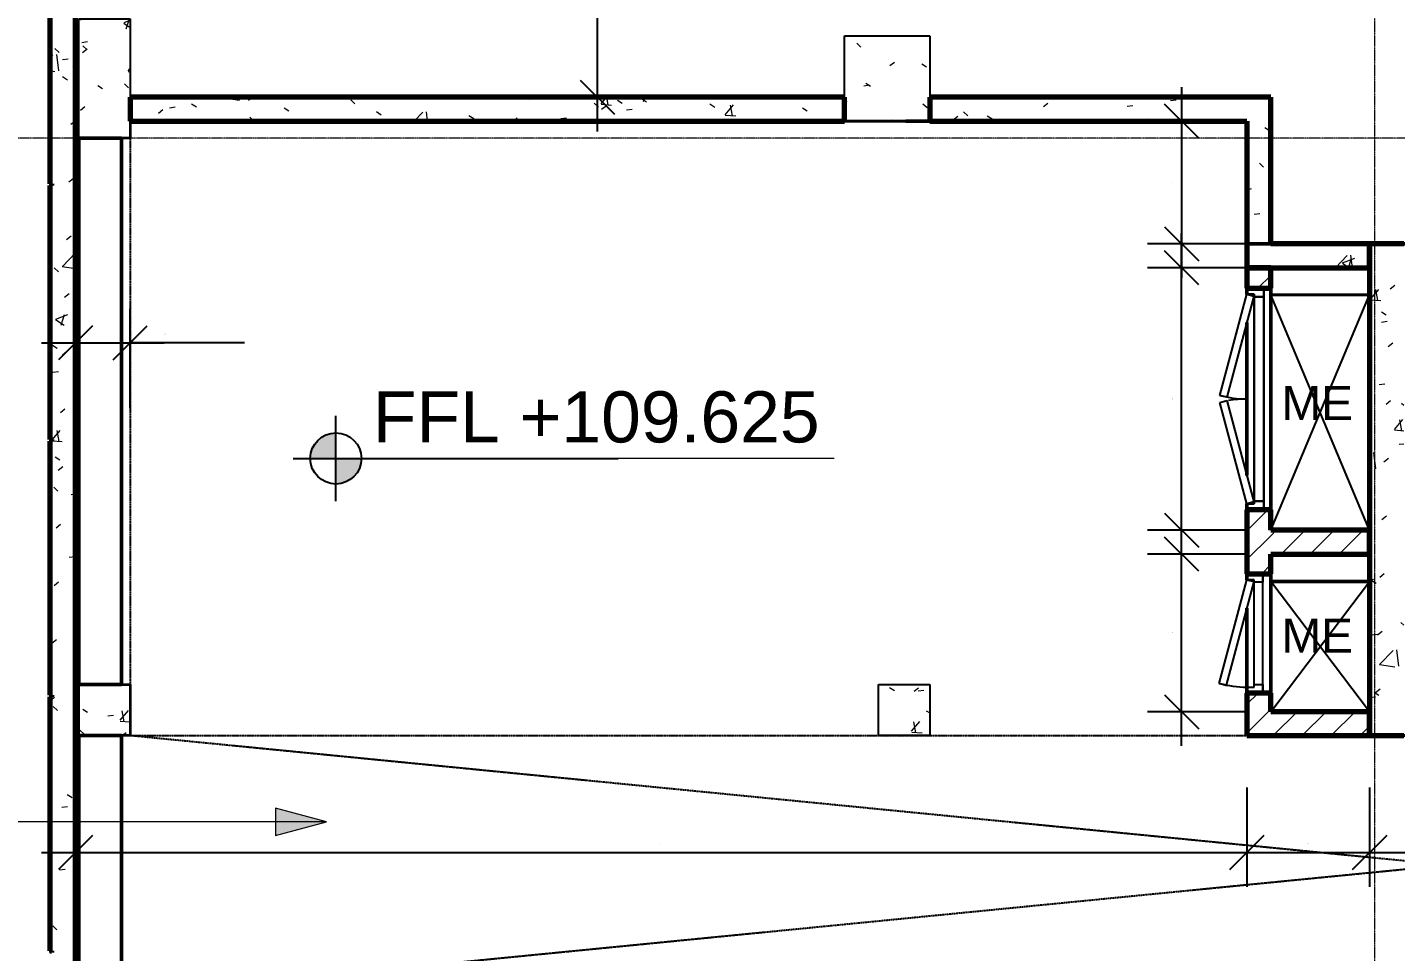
# Model space of a CAD drawing. Header units: millimetres. Extents: x -1379 to 1385823, y -4884429 to 548763.
# Drawn here: x 280637 to 288662, y -2310910 to -2305488 of the extents above; entities that cross this region are included whole.
import ezdxf

# ---------------------------------------------------------------- set-up
doc = ezdxf.new("R2010")
doc.units = ezdxf.units.MM
doc.linetypes.add('DPA_Grid _ Level 100', pattern=[10, 5.5, -1.6, 1.3, -1.6])
doc.linetypes.add('DPA_Overhead 100', pattern=[2.75, 1.75, -1])
for name, color, linetype in [('000 - CONCRETE_COL_CUT_COLOR_5', 7, 'Continuous'), ('000 - CONCRETE_EX_BUILDING_MAIN_COLOR_1', 7, 'Continuous'), ('000 - D I M', 7, 'Continuous')]:
    doc.layers.add(name, color=color, linetype=linetype)
for name, color, linetype, lineweight in [('_ _ A-DETL-OPENING', 7, 'Continuous', 25), ('A-ANNO-NOTE', 7, 'Continuous', 35), ('A-COLS-E', 7, 'Continuous', 35), ('A-DOOR-E', 7, 'Continuous', 35), ('A-FLOR-E', 7, 'Continuous', 35), ('A-FLOR-OVHD', 7, 'DPA_Overhead 100', 25), ('A-WALL', 7, 'Continuous', 70), ('A-WALL-PATT', 7, 'Continuous', 70), ('G-ANNO-SPOR', 7, 'Continuous', 9), ('G-ANNO-TEXT', 7, 'Continuous', 9), ('S-GRID', 7, 'Continuous', 9), ('WALL-E', 7, 'Continuous', 50)]:
    doc.layers.add(name, color=color, linetype=linetype, lineweight=lineweight)
doc.styles.add('Arial_2', font='arial.ttf', dxfattribs={"height": 3})
doc.styles.add('Arial_3', font='arial.ttf', dxfattribs={"height": 200})
doc.dimstyles.new('DPA-DIM-3_0_T-T', dxfattribs={"dimscale": 304.8, "dimtxt": 306.07782, "dimasz": 0.656168, "dimexe": 0.656168, "dimexo": 0.0625, "dimgap": 0.164042, "dimtad": 1, "dimdec": 0, "dimzin": 0, "dimdsep": 46, "dimtxsty": 'Arial_2', "dimblk1": 'OBLIQUE', "dimblk2": 'OBLIQUE', "dimsah": 1, "dimcen": 0.09, "dimdle": 0.656168, "dimclrd": 7, "dimclre": 7, "dimclrt": 7, "dimadec": 8, "dimazin": 0, "dimtfac": 1, "dimtdec": 4, "dimtix": 1, "dimtmove": 0, "dimatfit": 3, "dimfxl": 1.312336, "dimfxlon": 1, "dimtvp": 1, "dimtolj": 1, "dimtzin": 0, "dimarcsym": 2})
doc.dimstyles.new('DPA-DIM-3_0_T-T_1', dxfattribs={"dimscale": 304.8, "dimtxt": 306.07782, "dimasz": 0.656168, "dimexe": 0.656168, "dimexo": 0.0625, "dimgap": 0.164042, "dimtad": 1, "dimdec": 0, "dimzin": 0, "dimdsep": 46, "dimtxsty": 'Arial_2', "dimblk1": 'OBLIQUE', "dimblk2": 'OBLIQUE', "dimsah": 1, "dimcen": 0.09, "dimdle": 0.656168, "dimclrd": 7, "dimclre": 7, "dimclrt": 7, "dimadec": 8, "dimazin": 0, "dimtfac": 1, "dimtdec": 4, "dimtix": 1, "dimtmove": 1, "dimatfit": 3, "dimfxl": 1.312336, "dimfxlon": 1, "dimtvp": 1, "dimtolj": 1, "dimtzin": 0, "dimarcsym": 2})
pattern_1 = [(50, (63773.17, 7357.75), (728.7365, -63.75582), [76.2, -838.2]), (355, (63773.2, 7357.75), (-140.97162, 764.2276), [60.96, -670.56]), (100.451, (63833.9, 7352.44), (587.77, 700.46675), [64.76, -712.36]), (46.184, (63773.2, 7560.95), (1084.31624, -168.17096), [114.3, -1257.3]), (96.636, (63863.5, 7546.9), (949.6099, 989.70985), [97.14, -1068.54]), (351.184, (63773.2, 7561), (949.62055, 989.70115), [91.44, -1005.84]), (21, (63874.77, 7510.15), (606.45787, -409.06057), [76.2, -838.2]), (326, (63874.8, 7510.15), (247.20834, 736.75292), [60.96, -670.56]), (71.451, (63925.3, 7476.06), (853.66825, 327.68547), [64.76, -712.36]), (37.5, (63773.17, 7357.75), (12.354693, 338.22012), [33.528, -628.904, 33.528, -647.192, -673.1]), (37.5, (63773.17, 7357.75), (12.354693, 338.22012), [-1343.152, 33.528, -639.572]), (7.5, (63773.17, 7357.75), (267.278874, 400.722127), [33.528, -354.584, 33.528, -613.664, -256.54]), (7.5, (63773.17, 7357.75), (267.278874, 400.722127), [-1035.304, 33.528, -223.012]), (327.5, (63546.6, 7357.75), (542.36333, -22.915345), [33.528, -220.472, 33.528, -758.952, -1051.56]), (327.5, (63546.6, 7357.75), (542.36333, -22.915345), [-1046.48, 33.528, -1018.032]), (317.5, (63445, 7357.75), (592.51696, 101.70711), [33.528, -296.672, 33.528, -492.76, -746.76]), (317.5, (63445, 7357.75), (592.51696, 101.70711), [-856.488, 33.528, -713.232])]
pattern_2 = [(45, (63773.17, 7357.75), (-84.852814, 84.852814), [])]

# ---------------------------------------------------------------- blocks, each defined once
blk = doc.blocks.new('DPA_Rectangular - 500 x 500mm-3612790-IV01 - LOWER ROOF LEVEL PLAN')
at = {"layer": '000 - CONCRETE_COL_CUT_COLOR_5', "lineweight": 9}
h = blk.add_hatch(dxfattribs=at)
h.set_pattern_fill('FP_1', style=0, pattern_type=2)
h.set_pattern_definition([(50, (-221906.46, 2313145.5), (728.7365, -63.75582), [76.2, -838.2]), (355, (-221906.5, 2313145.5), (-140.97162, 764.2276), [60.96, -670.56]), (100.451, (-221845.74, 2313140.2), (587.77, 700.46675), [64.76, -712.36]), (46.184, (-221906.5, 2313348.7), (1084.31624, -168.17096), [114.3, -1257.3]), (96.636, (-221816.1, 2313334.7), (949.6099, 989.70985), [97.14, -1068.54]), (351.184, (-221906.5, 2313348.7), (949.62055, 989.70115), [91.44, -1005.84]), (21, (-221804.86, 2313297.9), (606.45787, -409.06057), [76.2, -838.2]), (326, (-221804.9, 2313297.9), (247.20834, 736.75292), [60.96, -670.56]), (71.451, (-221754.3, 2313263.8), (853.66825, 327.68547), [64.76, -712.36]), (37.5, (-221906.46, 2313145.48), (12.354693, 338.22012), [33.528, -628.904, 33.528, -1320.292]), (37.5, (-221906.46, 2313145.48), (12.354693, 338.22012), [-695.96, -647.192, 33.528, -639.572]), (7.5, (-221906.46, 2313145.48), (267.278874, 400.722127), [33.528, -354.584, 33.528, -870.204]), (7.5, (-221906.46, 2313145.48), (267.278874, 400.722127), [-421.64, -613.664, 33.528, -223.012]), (327.5, (-222133.03, 2313145.48), (542.36333, -22.915345), [33.528, -220.472, 33.528, -1810.512]), (327.5, (-222133.03, 2313145.48), (542.36333, -22.915345), [-287.528, -758.952, 33.528, -1018.032]), (317.5, (-222234.63, 2313145.5), (592.51696, 101.70711), [33.528, -296.672, 33.528, -1239.52]), (317.5, (-222234.63, 2313145.5), (592.51696, 101.70711), [-363.728, -492.76, 33.528, -713.232])])
h.paths.add_polyline_path([(250, -250), (250, 250), (-250, 250), (-250, -250)])
at = {"layer": '000 - CONCRETE_COL_CUT_COLOR_5', "color": 7}
for p, q in [((-250, 250), (250, 250)), ((-250, -250), (-250, 250)), ((250, 250), (250, -250)), ((250, -250), (-250, -250))]:
    blk.add_line(p, q, dxfattribs=at)
blk = doc.blocks.new('DPA_Rectangular - 300 x 700mm-5176290-IV01 - LOWER ROOF LEVEL PLAN')
at = {"layer": '000 - CONCRETE_EX_BUILDING_MAIN_COLOR_1', "color": 7}
for p, q in [((150, 350), (-150, 350)), ((-150, 350), (-150, -350)), ((150, 50), (150, 350))]:
    blk.add_line(p, q, dxfattribs=at)
blk = doc.blocks.new('DPA_Rectangular - 300 x 700mm-3612791-IV01 - LOWER ROOF LEVEL PLAN')
at = {"layer": '000 - CONCRETE_COL_CUT_COLOR_5', "lineweight": 9}
h = blk.add_hatch(dxfattribs=at)
h.set_pattern_fill('FP_3', style=0, pattern_type=2)
h.set_pattern_definition([(50, (-217316.46, 2313145.5), (728.7365, -63.75582), [76.2, -838.2]), (355, (-217316.5, 2313145.5), (-140.97162, 764.2276), [60.96, -670.56]), (100.451, (-217255.74, 2313140.2), (587.77, 700.46675), [64.76, -712.36]), (46.184, (-217316.5, 2313348.7), (1084.31624, -168.17096), [114.3, -1257.3]), (96.636, (-217226.1, 2313334.7), (949.6099, 989.70985), [97.14, -1068.54]), (351.184, (-217316.5, 2313348.7), (949.62055, 989.70115), [91.44, -1005.84]), (21, (-217214.86, 2313297.9), (606.45787, -409.06057), [76.2, -838.2]), (326, (-217214.9, 2313297.9), (247.20834, 736.75292), [60.96, -670.56]), (71.451, (-217164.3, 2313263.8), (853.66825, 327.68547), [64.76, -712.36]), (37.5, (-217316.46, 2313145.48), (12.354693, 338.22012), [33.528, -628.904, 33.528, -1320.292]), (37.5, (-217316.46, 2313145.48), (12.354693, 338.22012), [-695.96, -647.192, 33.528, -639.572]), (7.5, (-217316.46, 2313145.48), (267.278874, 400.722127), [33.528, -354.584, 33.528, -870.204]), (7.5, (-217316.46, 2313145.48), (267.278874, 400.722127), [-421.64, -613.664, 33.528, -223.012]), (327.5, (-217543.03, 2313145.48), (542.36333, -22.915345), [33.528, -220.472, 33.528, -1810.512]), (327.5, (-217543.03, 2313145.48), (542.36333, -22.915345), [-287.528, -758.952, 33.528, -1018.032]), (317.5, (-217644.63, 2313145.5), (592.51696, 101.70711), [33.528, -296.672, 33.528, -1239.52]), (317.5, (-217644.63, 2313145.5), (592.51696, 101.70711), [-363.728, -492.76, 33.528, -713.232])])
h.paths.add_polyline_path([(150, -350), (150, 350), (-150, 350), (-150, -350)])
at = {"layer": '000 - CONCRETE_COL_CUT_COLOR_5', "color": 7}
for p, q in [((-150, 350), (150, 350)), ((-150, -350), (-150, 350)), ((150, 350), (150, -350)), ((150, -350), (-150, -350))]:
    blk.add_line(p, q, dxfattribs=at)
blk = doc.blocks.new('A4 - _Wall_ Access Panel 700x1350-3805095-IV01 - LOWER ROOF LEVEL PLAN')
at = {"layer": '000 - CONCRETE_EX_BUILDING_MAIN_COLOR_1', "color": 7}
for p, q in [((-350, 23), (-300, 23)), ((-350, -70), (-350, 23)), ((350, 23), (-350, 23)), ((-350, -70), (-350, 23)), ((-300, 23), (-300, -27)), ((300, 23), (-300, 23)), ((-300, 23), (-300, -27)), ((300, 23), (350, 23)), ((300, -27), (300, 23)), ((300, -27), (300, 23)), ((350, 23), (350, -70)), ((350, 23), (350, -70)), ((-315, -70), (-350, -70)), ((-315, -70), (-350, -70)), ((-315, -27), (-315, -70)), ((-300, -27), (-315, -27)), ((315, -27), (-315, -27)), ((-315, -27), (-315, -70)), ((-315, -70), (-303.9, -28.5)), ((293.5, -233.1), (-315, -70)), ((-303.9, -28.5), (304.6, -191.5)), ((300, -27), (-300, -27)), ((350, -70), (-148.9, -70)), ((-148.9, -70), (315, -70)), ((315, -27), (300, -27)), ((315, -70), (315, -27)), ((315, -70), (315, -27)), ((350, -70), (315, -70)), ((304.6, -191.5), (293.5, -233.1))]:
    blk.add_line(p, q, dxfattribs=at)
blk.add_arc((-315, -70), 630, 344.9995, 0, dxfattribs=at)
blk = doc.blocks.new('A20 - _Wall_ Access Panel 1300x1350-3801964-IV01 - LOWER ROOF LEVEL PLAN')
at = {"layer": '000 - CONCRETE_EX_BUILDING_MAIN_COLOR_1', "color": 7}
for p, q in [((-650, 30), (-600, 30)), ((-650, -70), (-650, 30)), ((-650, 30), (-650, -70)), ((650, 30), (-650, 30)), ((-600, 30), (-600, -27)), ((-600, -27), (-600, 30)), ((-600, 30), (600, 30)), ((600, 30), (650, 30)), ((600, -27), (600, 30)), ((600, 30), (600, -27)), ((650, 30), (650, -70)), ((650, -70), (650, 30)), ((-615, -70), (-650, -70)), ((-650, -70), (-615, -70)), ((-600, -27), (-615, -27)), ((-615, -27), (-615, -70)), ((-615, -70), (-615, -27)), ((-615, -27), (615, -27)), ((-615, -70), (-603.9, -28.5)), ((-21, -229.2), (-615, -70)), ((-603.9, -28.5), (-9.8, -187.6)), ((600, -27), (-600, -27)), ((448.8, -70), (-448.9, -70)), ((-448.9, -70), (448.8, -70)), ((9.8, -187.6), (603.9, -28.5)), ((615, -70), (21, -229.2)), ((615, -27), (600, -27)), ((603.9, -28.5), (615, -70)), ((615, -70), (615, -27)), ((615, -27), (615, -70)), ((650, -70), (615, -70)), ((615, -70), (650, -70)), ((-9.8, -187.6), (-21, -229.2)), ((21, -229.2), (9.8, -187.6))]:
    blk.add_line(p, q, dxfattribs=at)
for centre, start, end in [((-615, -70), 344.99949, 0), ((615, -70), 180, 190.00035)]:
    blk.add_arc(centre, 615, start, end, dxfattribs=at)
blk = doc.blocks.new('DPA_Rectangular - 300 x 300mm-5176409-IV01 - LOWER ROOF LEVEL PLAN')
at = {"layer": '000 - CONCRETE_COL_CUT_COLOR_5', "lineweight": 9}
h = blk.add_hatch(dxfattribs=at)
h.set_pattern_fill('FP_63', style=0, pattern_type=2)
h.set_pattern_definition([(50, (-217316.46, 2316850.5), (728.7365, -63.75582), [76.2, -838.2]), (355, (-217316.5, 2316850.5), (-140.97162, 764.2276), [60.96, -670.56]), (100.451, (-217255.74, 2316845.2), (587.77, 700.46675), [64.76, -712.36]), (46.184, (-217316.5, 2317053.7), (1084.31624, -168.17096), [114.3, -1257.3]), (96.636, (-217226.1, 2317039.7), (949.6099, 989.70985), [97.14, -1068.54]), (351.184, (-217316.5, 2317053.7), (949.62055, 989.70115), [91.44, -1005.84]), (21, (-217214.86, 2317002.9), (606.45787, -409.06057), [76.2, -838.2]), (326, (-217214.9, 2317002.9), (247.20834, 736.75292), [60.96, -670.56]), (71.451, (-217164.3, 2316968.8), (853.66825, 327.68547), [64.76, -712.36]), (37.5, (-217316.46, 2316850.48), (12.354693, 338.22012), [33.528, -628.904, 33.528, -1320.292]), (37.5, (-217316.46, 2316850.48), (12.354693, 338.22012), [-695.96, -647.192, 33.528, -639.572]), (7.5, (-217316.46, 2316850.48), (267.278874, 400.722127), [33.528, -354.584, 33.528, -870.204]), (7.5, (-217316.46, 2316850.48), (267.278874, 400.722127), [-421.64, -613.664, 33.528, -223.012]), (327.5, (-217543.03, 2316850.48), (542.36333, -22.915345), [33.528, -220.472, 33.528, -1810.512]), (327.5, (-217543.03, 2316850.48), (542.36333, -22.915345), [-287.528, -758.952, 33.528, -1018.032]), (317.5, (-217644.63, 2316850.5), (592.51696, 101.70711), [33.528, -296.672, 33.528, -1239.52]), (317.5, (-217644.63, 2316850.5), (592.51696, 101.70711), [-363.728, -492.76, 33.528, -713.232])])
h.paths.add_polyline_path([(150, -150), (150, 150), (-150, 150), (-150, -150)])
at = {"layer": '000 - CONCRETE_COL_CUT_COLOR_5', "color": 7}
for p, q in [((-150, 150), (150, 150)), ((-150, -150), (-150, 150)), ((150, 150), (150, -150)), ((150, -150), (-150, -150))]:
    blk.add_line(p, q, dxfattribs=at)
blk = doc.blocks.new('DPA_Rectangular - 300 x 300mm-V578-IV01 - LOWER ROOF LEVEL PLAN')
at = {"layer": '000 - CONCRETE_COL_CUT_COLOR_5', "lineweight": 9}
h = blk.add_hatch(dxfattribs=at)
h.set_pattern_fill('FP_65', style=0, pattern_type=2)
h.set_pattern_definition([(50, (-222006.46, 2316850.5), (728.7365, -63.75582), [76.2, -838.2]), (355, (-222006.5, 2316850.5), (-140.97162, 764.2276), [60.96, -670.56]), (100.451, (-221945.74, 2316845.2), (587.77, 700.46675), [64.76, -712.36]), (46.184, (-222006.5, 2317053.7), (1084.31624, -168.17096), [114.3, -1257.3]), (96.636, (-221916.1, 2317039.7), (949.6099, 989.70985), [97.14, -1068.54]), (351.184, (-222006.5, 2317053.7), (949.62055, 989.70115), [91.44, -1005.84]), (21, (-221904.86, 2317002.9), (606.45787, -409.06057), [76.2, -838.2]), (326, (-221904.9, 2317002.9), (247.20834, 736.75292), [60.96, -670.56]), (71.451, (-221854.3, 2316968.8), (853.66825, 327.68547), [64.76, -712.36]), (37.5, (-222006.46, 2316850.48), (12.354693, 338.22012), [33.528, -628.904, 33.528, -1320.292]), (37.5, (-222006.46, 2316850.48), (12.354693, 338.22012), [-695.96, -647.192, 33.528, -639.572]), (7.5, (-222006.46, 2316850.48), (267.278874, 400.722127), [33.528, -354.584, 33.528, -870.204]), (7.5, (-222006.46, 2316850.48), (267.278874, 400.722127), [-421.64, -613.664, 33.528, -223.012]), (327.5, (-222233.03, 2316850.48), (542.36333, -22.915345), [33.528, -220.472, 33.528, -1810.512]), (327.5, (-222233.03, 2316850.48), (542.36333, -22.915345), [-287.528, -758.952, 33.528, -1018.032]), (317.5, (-222334.63, 2316850.5), (592.51696, 101.70711), [33.528, -296.672, 33.528, -1239.52]), (317.5, (-222334.63, 2316850.5), (592.51696, 101.70711), [-363.728, -492.76, 33.528, -713.232])])
h.paths.add_polyline_path([(150, -150), (150, 150), (-150, 150), (-150, -150)])
at = {"layer": '000 - CONCRETE_COL_CUT_COLOR_5', "color": 7}
for p, q in [((-150, 150), (150, 150)), ((-150, -150), (-150, 150)), ((150, 150), (150, -150)), ((150, -150), (-150, -150))]:
    blk.add_line(p, q, dxfattribs=at)
blk = doc.blocks.new('_Oblique')
at = {"color": 7, "linetype": 'ByBlock', "lineweight": -2}
blk.add_line((-0.5, -0.5), (0.5, 0.5), dxfattribs=at)
blk = doc.blocks.new('DIMBLOCK28-IV01 - LOWER ROOF LEVEL PLAN')
at = {"layer": '000 - D I M', "color": 7, "lineweight": -2, "transparency": 16777216}
for p, q in [((280919.6, -2309947.7), (280919.6, -2310528.7)), ((287789.6, -2309947.7), (287789.6, -2310528.7)), ((280719.6, -2310328.7), (287989.6, -2310328.7))]:
    blk.add_line(p, q, dxfattribs=at)
at = {"layer": 'Defpoints', "color": 7, "transparency": 16777216}
for p in [(280919.6, -2309928.7), (287789.6, -2309928.7), (287789.6, -2310328.7)]:
    blk.add_point(p, dxfattribs=at)
at = {"layer": '000 - D I M', "color": 7, "lineweight": -2, "transparency": 16777216, "xscale": 200, "yscale": 200, "zscale": 200, "rotation": 180}
blk.add_blockref('_Oblique', (280919.6, -2310328.7), dxfattribs=at)
at = {"layer": '000 - D I M', "color": 7, "lineweight": -2, "transparency": 16777216, "xscale": 200, "yscale": 200, "zscale": 200}
blk.add_blockref('_Oblique', (287789.6, -2310328.7), dxfattribs=at)
at = {"layer": '000 - D I M', "color": 7, "transparency": 16777216, "insert": (284354.6, -2310277.1), "char_height": 3, "width": 1107.531, "attachment_point": 5, "style": 'Arial_2'}
blk.add_mtext('\\A1;6870', dxfattribs=at)
blk = doc.blocks.new('DIMBLOCK29-IV01 - LOWER ROOF LEVEL PLAN')
at = {"layer": '000 - D I M', "color": 7, "lineweight": -2, "transparency": 16777216}
for p, q in [((287789.6, -2309947.7), (287789.6, -2310528.7)), ((288509.6, -2309947.7), (288509.6, -2310528.7)), ((287589.6, -2310328.7), (288709.6, -2310328.7))]:
    blk.add_line(p, q, dxfattribs=at)
at = {"layer": 'Defpoints', "color": 7, "transparency": 16777216}
for p in [(287789.6, -2309928.7), (288509.6, -2309928.7), (288509.6, -2310328.7)]:
    blk.add_point(p, dxfattribs=at)
at = {"layer": '000 - D I M', "color": 7, "lineweight": -2, "transparency": 16777216, "xscale": 200, "yscale": 200, "zscale": 200, "rotation": 180}
blk.add_blockref('_Oblique', (287789.6, -2310328.7), dxfattribs=at)
at = {"layer": '000 - D I M', "color": 7, "lineweight": -2, "transparency": 16777216, "xscale": 200, "yscale": 200, "zscale": 200}
blk.add_blockref('_Oblique', (288509.6, -2310328.7), dxfattribs=at)
at = {"layer": '000 - D I M', "color": 7, "transparency": 16777216, "insert": (288149.6, -2310277.1), "char_height": 3, "width": 830.648, "attachment_point": 5, "style": 'Arial_2'}
blk.add_mtext('\\A1;720', dxfattribs=at)
blk = doc.blocks.new('DIMBLOCK30-IV01 - LOWER ROOF LEVEL PLAN')
at = {"layer": '000 - D I M', "color": 7, "lineweight": -2, "transparency": 16777216}
for p, q in [((288509.6, -2309947.7), (288509.6, -2310528.7)), ((295109.6, -2309947.7), (295109.6, -2310528.7)), ((288309.6, -2310328.7), (295309.6, -2310328.7))]:
    blk.add_line(p, q, dxfattribs=at)
at = {"layer": 'Defpoints', "color": 7, "transparency": 16777216}
for p in [(288509.6, -2309928.7), (295109.6, -2309928.7), (295109.6, -2310328.7)]:
    blk.add_point(p, dxfattribs=at)
at = {"layer": '000 - D I M', "color": 7, "lineweight": -2, "transparency": 16777216, "xscale": 200, "yscale": 200, "zscale": 200, "rotation": 180}
blk.add_blockref('_Oblique', (288509.6, -2310328.7), dxfattribs=at)
at = {"layer": '000 - D I M', "color": 7, "lineweight": -2, "transparency": 16777216, "xscale": 200, "yscale": 200, "zscale": 200}
blk.add_blockref('_Oblique', (295109.6, -2310328.7), dxfattribs=at)
at = {"layer": '000 - D I M', "color": 7, "transparency": 16777216, "insert": (291809.6, -2310277.1), "char_height": 3, "width": 1107.531, "attachment_point": 5, "style": 'Arial_2'}
blk.add_mtext('\\A1;6600', dxfattribs=at)
blk = doc.blocks.new('DIMBLOCK32-IV01 - LOWER ROOF LEVEL PLAN')
at = {"layer": '000 - D I M', "color": 7, "lineweight": -2, "transparency": 16777216}
for p, q in [((287407.1, -2308637.7), (287407.1, -2306697.7)), ((287788, -2306897.7), (287207.1, -2306897.7)), ((287788, -2308437.7), (287207.1, -2308437.7))]:
    blk.add_line(p, q, dxfattribs=at)
at = {"layer": 'Defpoints', "color": 7, "transparency": 16777216}
for p in [(287407.1, -2306897.7), (287807.1, -2306897.7), (287807.1, -2308437.7)]:
    blk.add_point(p, dxfattribs=at)
at = {"layer": '000 - D I M', "color": 7, "lineweight": -2, "transparency": 16777216, "xscale": 200, "yscale": 200, "zscale": 200}
for p, rotation in [((287407.1, -2306897.7), 90), ((287407.1, -2308437.7), 270)]:
    blk.add_blockref('_Oblique', p, dxfattribs=dict(at, rotation=rotation))
at = {"layer": '000 - D I M', "color": 7, "transparency": 16777216, "insert": (287355.5, -2307667.7), "char_height": 3, "width": 1107.531, "attachment_point": 5, "rotation": 90, "style": 'Arial_2'}
blk.add_mtext('\\A1;1540', dxfattribs=at)
blk = doc.blocks.new('DIMBLOCK33-IV01 - LOWER ROOF LEVEL PLAN')
at = {"layer": '000 - D I M', "color": 7, "lineweight": -2, "transparency": 16777216}
for p, q in [((287407.1, -2309702.7), (287407.1, -2308377.7)), ((287788, -2308577.7), (287207.1, -2308577.7)), ((287788, -2309502.7), (287207.1, -2309502.7))]:
    blk.add_line(p, q, dxfattribs=at)
at = {"layer": 'Defpoints', "color": 7, "transparency": 16777216}
for p in [(287407.1, -2308577.7), (287807.1, -2308577.7), (287807.1, -2309502.7)]:
    blk.add_point(p, dxfattribs=at)
at = {"layer": '000 - D I M', "color": 7, "lineweight": -2, "transparency": 16777216, "xscale": 200, "yscale": 200, "zscale": 200}
for p, rotation in [((287407.1, -2308577.7), 90), ((287407.1, -2309502.7), 270)]:
    blk.add_blockref('_Oblique', p, dxfattribs=dict(at, rotation=rotation))
at = {"layer": '000 - D I M', "color": 7, "transparency": 16777216, "insert": (287355.5, -2309040.2), "char_height": 3, "width": 830.648, "attachment_point": 5, "rotation": 90, "style": 'Arial_2'}
blk.add_mtext('\\A1;925', dxfattribs=at)
blk = doc.blocks.new('DIMBLOCK34-IV01 - LOWER ROOF LEVEL PLAN')
at = {"layer": '000 - D I M', "color": 7, "lineweight": -2, "transparency": 16777216}
for p, q in [((287407.1, -2305837.7), (287407.1, -2306957.7)), ((287788, -2306037.7), (287207.1, -2306037.7)), ((287788, -2306757.7), (287207.1, -2306757.7))]:
    blk.add_line(p, q, dxfattribs=at)
at = {"layer": 'Defpoints', "color": 7, "transparency": 16777216}
for p in [(287807.1, -2306037.7), (287407.1, -2306757.7), (287807.1, -2306757.7)]:
    blk.add_point(p, dxfattribs=at)
at = {"layer": '000 - D I M', "color": 7, "lineweight": -2, "transparency": 16777216, "xscale": 200, "yscale": 200, "zscale": 200}
for p, rotation in [((287407.1, -2306037.7), 90), ((287407.1, -2306757.7), 270)]:
    blk.add_blockref('_Oblique', p, dxfattribs=dict(at, rotation=rotation))
at = {"layer": '000 - D I M', "color": 7, "transparency": 16777216, "insert": (287355.5, -2306397.7), "char_height": 3, "width": 830.648, "attachment_point": 5, "rotation": 90, "style": 'Arial_2'}
blk.add_mtext('\\A1;720', dxfattribs=at)
blk = doc.blocks.new('DIMBLOCK48-IV01 - LOWER ROOF LEVEL PLAN')
at = {"layer": '000 - D I M', "color": 7, "lineweight": -2, "transparency": 16777216}
for p, q in [((280919.6, -2306957.6), (280919.6, -2307538.6)), ((281239.6, -2307719.5), (281239.6, -2307138.6)), ((280719.6, -2307338.6), (281439.6, -2307338.6)), ((281911.3, -2307338.6), (281239.6, -2307338.6))]:
    blk.add_line(p, q, dxfattribs=at)
at = {"layer": 'Defpoints', "color": 7, "transparency": 16777216}
for p in [(280919.6, -2306938.6), (281239.6, -2307338.6), (281239.6, -2307738.6)]:
    blk.add_point(p, dxfattribs=at)
at = {"layer": '000 - D I M', "color": 7, "lineweight": -2, "transparency": 16777216, "xscale": 200, "yscale": 200, "zscale": 200, "rotation": 180}
blk.add_blockref('_Oblique', (280919.6, -2307338.6), dxfattribs=at)
at = {"layer": '000 - D I M', "color": 7, "lineweight": -2, "transparency": 16777216, "xscale": 200, "yscale": 200, "zscale": 200}
blk.add_blockref('_Oblique', (281239.6, -2307338.6), dxfattribs=at)
at = {"layer": '000 - D I M', "color": 7, "transparency": 16777216, "insert": (281442.6, -2307284.6), "char_height": 3, "width": 830.648, "attachment_point": 1, "line_spacing_factor": 0.941778, "style": 'Arial_2'}
blk.add_mtext('\\A1;320', dxfattribs=at)
blk = doc.blocks.new('Spot Elevations - Plan 100-639935-IV01 - LOWER ROOF LEVEL PLAN')
at = {"layer": 'A-ANNO-NOTE', "lineweight": 9}
h = blk.add_hatch(color=7, dxfattribs=at)
edge = h.paths.add_edge_path()
edge.add_arc((-9.052, 0), 1.5, 90, 180, ccw=False)
edge.add_line((-9.052, 1.5), (-9.052, 0))
edge.add_line((-9.052, 0), (-10.552, 0))
h = blk.add_hatch(color=7, dxfattribs=at)
edge = h.paths.add_edge_path()
edge.add_arc((-9.052, 0), 1.5, -90, 0, ccw=False)
edge.add_line((-9.052, -1.5), (-9.052, 0))
edge.add_line((-9.052, 0), (-7.552, 0))
at = {"layer": 'A-ANNO-NOTE', "color": 7, "lineweight": 25}
for p, q in [((-9.052, -2.5), (-9.052, 2.5)), ((-11.552, 0), (-6.552, 0)), ((-7.5, 0), (7.5, 0))]:
    blk.add_line(p, q, dxfattribs=at)
blk.add_circle((-9.052, 0), 1.5, dxfattribs=at)
blk = doc.blocks.new('DIMBLOCK63-IV01 - LOWER ROOF LEVEL PLAN')
at = {"layer": '000 - D I M', "color": 7, "lineweight": -2, "transparency": 16777216}
for p, q in [((283979.9, -2304517.7), (283979.9, -2306097.7)), ((284360.9, -2304717.7), (283779.9, -2304717.7)), ((284360.9, -2305897.7), (283779.9, -2305897.7))]:
    blk.add_line(p, q, dxfattribs=at)
at = {"layer": 'Defpoints', "color": 7, "transparency": 16777216}
for p in [(284379.9, -2304717.7), (283979.9, -2305897.7), (284379.9, -2305897.7)]:
    blk.add_point(p, dxfattribs=at)
at = {"layer": '000 - D I M', "color": 7, "lineweight": -2, "transparency": 16777216, "xscale": 200, "yscale": 200, "zscale": 200}
for p, rotation in [((283979.9, -2304717.7), 90), ((283979.9, -2305897.7), 270)]:
    blk.add_blockref('_Oblique', p, dxfattribs=dict(at, rotation=rotation))
at = {"layer": '000 - D I M', "color": 7, "transparency": 16777216, "insert": (283928.4, -2305307.7), "char_height": 3, "width": 1107.531, "attachment_point": 5, "rotation": 90, "style": 'Arial_2'}
blk.add_mtext('\\A1;1180', dxfattribs=at)

msp = doc.modelspace()

# ---------------------------------------------------------------- hatches: boundary and pattern name
at = {"layer": 'A-WALL-PATT', "lineweight": 9}
h = msp.add_hatch(dxfattribs=at)
h.set_pattern_fill('FP_2', style=0, pattern_type=2)
h.set_pattern_definition(pattern_1)
h.paths.add_polyline_path([(280769.6, -2311372.7), (280919.6, -2311372.7), (280919.6, -2300322.7), (280779.6, -2300322.7), (280779.6, -2300332.7), (280769.6, -2300332.7), (280769.6, -2301904.7), (280779.6, -2301904.7), (280779.6, -2301914.7), (280769.6, -2301914.7), (280769.6, -2303404.7), (280779.6, -2303404.7), (280779.6, -2303414.7), (280769.6, -2303414.7), (280769.6, -2304904.7), (280779.6, -2304904.7), (280779.6, -2304914.7), (280769.6, -2304914.7), (280769.6, -2306404.7), (280779.6, -2306404.7), (280779.6, -2306414.7), (280769.6, -2306414.7), (280769.6, -2307904.7), (280779.6, -2307904.7), (280779.6, -2307914.7), (280769.6, -2307914.7), (280769.6, -2309404.7), (280779.6, -2309404.7), (280779.6, -2309414.7), (280769.6, -2309414.7), (280769.6, -2310904.7), (280779.6, -2310904.7), (280779.6, -2310914.7), (280769.6, -2310914.7), (280769.6, -2311017.6)])
h = msp.add_hatch(dxfattribs=at)
h.set_pattern_fill('FP_2', style=0, pattern_type=2)
h.set_pattern_definition(pattern_1)
h.paths.add_polyline_path([(285429.6, -2306037.7), (285429.6, -2305897.7), (281239.6, -2305897.7), (281239.6, -2306037.7), (284518.1, -2306037.7)])
h = msp.add_hatch(dxfattribs=at)
h.set_pattern_fill('FP_2', style=0, pattern_type=2)
h.set_pattern_definition(pattern_1)
h.paths.add_polyline_path([(287789.6, -2306037.7), (287929.6, -2306037.7), (287929.6, -2305897.7), (285929.6, -2305897.7), (285929.6, -2306037.7), (286814.2, -2306037.7)])
h = msp.add_hatch(dxfattribs=at)
h.set_pattern_fill('FP_2', style=0, pattern_type=2)
h.set_pattern_definition(pattern_1)
h.paths.add_polyline_path([(287929.6, -2306757.7), (287929.6, -2306037.7), (287789.6, -2306037.7), (287789.6, -2306757.7)])
h = msp.add_hatch(dxfattribs=at)
h.set_pattern_fill('FP_2', style=0, pattern_type=2)
h.set_pattern_definition(pattern_1)
h.paths.add_polyline_path([(288509.6, -2306897.7), (288509.6, -2306757.7), (287789.6, -2306757.7), (287789.6, -2306897.7)])
h = msp.add_hatch(dxfattribs=at)
h.set_pattern_fill('FP_2', style=0, pattern_type=2)
h.set_pattern_definition(pattern_1)
h.paths.add_polyline_path([(288509.6, -2309642.7), (288709.6, -2309642.7), (288709.6, -2306757.7), (288509.6, -2306757.7), (288509.6, -2309285.6)])
h = msp.add_hatch(dxfattribs=at)
h.set_pattern_fill('FP_8', style=0, pattern_type=2)
h.set_pattern_definition(pattern_2)
h.paths.add_polyline_path([(287929.6, -2309642.7), (287929.6, -2309392.7), (287789.6, -2309392.7), (287789.6, -2309642.7), (287859.6, -2309642.7)])
h.paths.add_polyline_path([(287859.6, -2308692.7), (287929.6, -2308692.7), (287929.6, -2308317.7), (287789.6, -2308317.7), (287789.6, -2308692.7)])
h.paths.add_polyline_path([(287789.6, -2307017.7), (287929.6, -2307017.7), (287929.6, -2306897.7), (287789.6, -2306897.7), (287789.6, -2306976.3)])
h = msp.add_hatch(dxfattribs=at)
h.set_pattern_fill('FP_8', style=0, pattern_type=2)
h.set_pattern_definition(pattern_2)
h.paths.add_polyline_path([(288509.6, -2308577.7), (288509.6, -2308437.7), (287929.6, -2308437.7), (287929.6, -2308577.7), (287962.2, -2308577.7)])
h = msp.add_hatch(dxfattribs=at)
h.set_pattern_fill('FP_8', style=0, pattern_type=2)
h.set_pattern_definition(pattern_2)
h.paths.add_polyline_path([(288509.6, -2309642.7), (288509.6, -2309502.7), (287929.6, -2309502.7), (287929.6, -2309642.7), (287962.2, -2309642.7)])
at = {"layer": 'G-ANNO-TEXT'}
msp.add_hatch(color=7, dxfattribs=at).paths.add_polyline_path([(282391.5, -2310147.8), (282091.5, -2310067.4), (282091.5, -2310228.2)])

# ---------------------------------------------------------------- linework, layer by layer
at = {"layer": '_ _ A-DETL-OPENING', "color": 7}
for p, q in [((288509.6, -2308437.7), (287929.6, -2307057.7)), ((287929.6, -2308437.7), (288509.6, -2307057.7)), ((288509.6, -2309502.7), (287929.6, -2308737.7)), ((287929.6, -2309502.7), (288509.6, -2308737.7))]:
    msp.add_line(p, q, dxfattribs=at)
at = {"layer": 'A-FLOR-E', "color": 7}
for p, q in [((280919.6, -2306037.7), (280919.6, -2300342.7)), ((280919.6, -2300342.7), (280919.6, -2306037.7)), ((281239.6, -2305897.7), (285429.6, -2305897.7)), ((285929.6, -2305897.7), (287929.6, -2305897.7)), ((287929.6, -2305897.7), (287929.6, -2306757.7)), ((280939.6, -2306037.7), (280919.6, -2306037.7)), ((280919.6, -2306037.7), (280939.6, -2306037.7)), ((280919.6, -2311372.7), (280919.6, -2306037.7)), ((280919.6, -2306037.7), (280939.6, -2306037.7)), ((280939.6, -2306037.7), (280919.6, -2306037.7)), ((280919.6, -2306037.7), (280919.6, -2311372.7)), ((287789.6, -2306037.7), (281239.6, -2306037.7)), ((281239.6, -2306037.7), (287789.6, -2306037.7)), ((287789.6, -2306037.7), (281239.6, -2306037.7)), ((281239.6, -2306037.7), (281239.6, -2306137.7)), ((281239.6, -2306037.7), (287789.6, -2306037.7)), ((287789.6, -2306037.7), (281239.6, -2306037.7)), ((287789.6, -2306757.7), (287789.6, -2306037.7)), ((287789.6, -2306037.7), (287789.6, -2306757.7)), ((287789.6, -2307052.7), (287789.6, -2306037.7)), ((287789.6, -2306037.7), (287789.6, -2306757.7)), ((287789.6, -2306757.7), (287789.6, -2306037.7)), ((281239.6, -2306137.7), (281189.6, -2306137.7)), ((281189.6, -2306137.7), (281189.6, -2309342.7)), ((295109.6, -2306757.7), (287789.6, -2306757.7)), ((287789.6, -2306757.7), (295109.6, -2306757.7)), ((287789.6, -2306757.7), (288509.6, -2306757.7)), ((288509.6, -2306757.7), (287789.6, -2306757.7)), ((287929.6, -2306757.7), (294969.6, -2306757.7)), ((288509.6, -2306757.7), (288509.6, -2307057.7)), ((288509.6, -2307057.7), (288509.6, -2306757.7)), ((288509.6, -2307057.7), (287929.6, -2307057.7)), ((287929.6, -2307057.7), (287929.6, -2308437.7)), ((287929.6, -2308437.7), (287929.6, -2307057.7)), ((287929.6, -2307057.7), (288509.6, -2307057.7)), ((287789.6, -2308116.6), (287789.6, -2307218.9)), ((287789.6, -2308727.7), (287789.6, -2308282.7)), ((287929.6, -2308437.7), (288509.6, -2308437.7)), ((288509.6, -2308437.7), (287929.6, -2308437.7)), ((288509.6, -2308437.7), (288509.6, -2308737.7)), ((288509.6, -2308737.7), (288509.6, -2308437.7)), ((288509.6, -2308737.7), (287929.6, -2308737.7)), ((287929.6, -2308737.7), (287929.6, -2309502.7)), ((287929.6, -2309502.7), (287929.6, -2308737.7)), ((287929.6, -2308737.7), (288509.6, -2308737.7)), ((287789.6, -2309642.7), (287789.6, -2308893.9)), ((281189.6, -2309342.7), (281239.6, -2309342.7)), ((281239.6, -2309342.7), (281239.6, -2309642.7)), ((287929.6, -2309502.7), (288509.6, -2309502.7)), ((288509.6, -2309502.7), (287929.6, -2309502.7)), ((288509.6, -2309502.7), (288509.6, -2309642.7)), ((288509.6, -2309642.7), (288509.6, -2309502.7)), ((281239.6, -2309642.7), (281189.6, -2309642.7)), ((281189.6, -2309642.7), (281189.6, -2315227.7)), ((295109.6, -2309642.7), (287789.6, -2309642.7)), ((288509.6, -2309642.7), (295109.6, -2309642.7)), ((295109.6, -2309642.7), (288509.6, -2309642.7))]:
    msp.add_line(p, q, dxfattribs=at)
at = {"layer": 'A-FLOR-OVHD', "color": 7}
for p, q in [((281239.6, -2306137.7), (281239.6, -2309642.7)), ((296699.6, -2309642.7), (281139.6, -2311172.7)), ((281239.6, -2309642.7), (287789.6, -2309642.7)), ((296799.6, -2311172.7), (281239.6, -2309642.7))]:
    msp.add_line(p, q, dxfattribs=at)
at = {"layer": 'A-WALL', "color": 7}
for p, q in [((280919.6, -2311372.7), (280919.6, -2300322.7)), ((280769.6, -2304914.7), (280769.6, -2306404.7)), ((285429.6, -2305897.7), (281239.6, -2305897.7)), ((281239.6, -2305897.7), (281239.6, -2306037.7)), ((285429.6, -2306037.7), (285429.6, -2305897.7)), ((287929.6, -2305897.7), (285929.6, -2305897.7)), ((285929.6, -2305897.7), (285929.6, -2306037.7)), ((287929.6, -2306037.7), (287929.6, -2305897.7)), ((281239.6, -2306037.7), (285429.6, -2306037.7)), ((285929.6, -2306037.7), (287789.6, -2306037.7)), ((287789.6, -2306037.7), (287789.6, -2306757.7)), ((287929.6, -2306757.7), (287929.6, -2306037.7)), ((280769.6, -2306404.7), (280779.6, -2306404.7)), ((280779.6, -2306414.7), (280769.6, -2306414.7)), ((280769.6, -2306414.7), (280769.6, -2307904.7)), ((280779.6, -2306404.7), (280779.6, -2306414.7)), ((287789.6, -2306757.7), (287789.6, -2306897.7)), ((288509.6, -2306757.7), (287929.6, -2306757.7)), ((288509.6, -2306757.7), (288509.6, -2309642.7)), ((288709.6, -2306757.7), (288509.6, -2306757.7)), ((288509.6, -2306897.7), (288509.6, -2306757.7)), ((287789.6, -2306897.7), (288509.6, -2306897.7)), ((287789.6, -2306897.7), (287789.6, -2307017.7)), ((287859.6, -2306897.7), (287789.6, -2306897.7)), ((287929.6, -2306897.7), (287859.6, -2306897.7)), ((287929.6, -2307017.7), (287929.6, -2306897.7)), ((287789.6, -2307017.7), (287859.6, -2307017.7)), ((287859.6, -2307017.7), (287929.6, -2307017.7)), ((280769.6, -2307904.7), (280779.6, -2307904.7)), ((280779.6, -2307904.7), (280779.6, -2307914.7)), ((280779.6, -2307914.7), (280769.6, -2307914.7)), ((280769.6, -2307914.7), (280769.6, -2309404.7)), ((287789.6, -2308317.7), (287789.6, -2308692.7)), ((287859.6, -2308317.7), (287789.6, -2308317.7)), ((287929.6, -2308317.7), (287859.6, -2308317.7)), ((287929.6, -2308437.7), (287929.6, -2308317.7)), ((288509.6, -2308437.7), (287929.6, -2308437.7)), ((288509.6, -2308577.7), (288509.6, -2308437.7)), ((287929.6, -2308577.7), (288509.6, -2308577.7)), ((287929.6, -2308692.7), (287929.6, -2308577.7)), ((287789.6, -2308692.7), (287859.6, -2308692.7)), ((287859.6, -2308692.7), (287929.6, -2308692.7)), ((280769.6, -2309404.7), (280779.6, -2309404.7)), ((280779.6, -2309414.7), (280769.6, -2309414.7)), ((280769.6, -2309414.7), (280769.6, -2310904.7)), ((280779.6, -2309404.7), (280779.6, -2309414.7)), ((287789.6, -2309392.7), (287789.6, -2309642.7)), ((287859.6, -2309392.7), (287789.6, -2309392.7)), ((287929.6, -2309392.7), (287859.6, -2309392.7)), ((287929.6, -2309502.7), (287929.6, -2309392.7)), ((288509.6, -2309502.7), (287929.6, -2309502.7)), ((288509.6, -2309642.7), (288509.6, -2309502.7)), ((287789.6, -2309642.7), (287859.6, -2309642.7)), ((287859.6, -2309642.7), (287929.6, -2309642.7)), ((287929.6, -2309642.7), (288509.6, -2309642.7)), ((288509.6, -2309642.7), (288709.6, -2309642.7)), ((280769.6, -2310904.7), (280779.6, -2310904.7)), ((280779.6, -2310904.7), (280779.6, -2310914.7))]:
    msp.add_line(p, q, dxfattribs=at)
at = {"layer": 'G-ANNO-SPOR', "color": 7}
for q in [(283351.9, -2308016.5), (285369.8, -2308016.5)]:
    msp.add_line((285369.8, -2308016.5), q, dxfattribs=at)
at = {"layer": 'G-ANNO-TEXT', "color": 7}
for p, q in [((282391.5, -2310147.8), (282091.5, -2310067.4)), ((282091.5, -2310067.4), (282091.5, -2310228.2)), ((282391.5, -2310147.8), (279269.6, -2310147.8)), ((282091.5, -2310228.2), (282391.5, -2310147.8))]:
    msp.add_line(p, q, dxfattribs=at)
at = {"layer": 'S-GRID', "color": 7, "linetype": 'DPA_Grid _ Level 100'}
for p, q in [((288539.6, -2320165.5), (288539.6, -2292081.5)), ((310037.1, -2306137.7), (273056.2, -2306137.7))]:
    msp.add_line(p, q, dxfattribs=at)
at = {"layer": 'WALL-E', "color": 7}
for p, q in [((280769.6, -2306404.7), (280769.6, -2304914.7)), ((280769.6, -2306404.7), (280769.6, -2304914.7)), ((285789.6, -2306037.7), (285929.6, -2306037.7)), ((285789.6, -2306037.7), (285929.6, -2306037.7)), ((280939.6, -2306137.7), (280939.6, -2309342.7)), ((280939.6, -2309342.7), (280939.6, -2306137.7)), ((280939.6, -2306137.7), (281189.6, -2306137.7)), ((281189.6, -2306137.7), (280939.6, -2306137.7)), ((281189.6, -2306137.7), (281189.6, -2309342.7)), ((281189.6, -2309342.7), (281189.6, -2306137.7)), ((280779.6, -2306404.7), (280769.6, -2306404.7)), ((280779.6, -2306404.7), (280769.6, -2306404.7)), ((280769.6, -2307904.7), (280769.6, -2306414.7)), ((280769.6, -2307904.7), (280769.6, -2306414.7)), ((280769.6, -2306414.7), (280779.6, -2306414.7)), ((280769.6, -2306414.7), (280779.6, -2306414.7)), ((287789.6, -2306757.7), (288509.6, -2306757.7)), ((288509.6, -2306757.7), (287789.6, -2306757.7)), ((294909.6, -2306757.7), (288509.6, -2306757.7)), ((288509.6, -2306757.7), (294909.6, -2306757.7)), ((288509.6, -2306957.7), (288509.6, -2306757.7)), ((288509.6, -2306957.7), (288509.6, -2306757.7)), ((288509.6, -2306757.7), (288509.6, -2306897.7)), ((288509.6, -2306757.7), (288509.6, -2306897.7)), ((287789.6, -2307052.7), (287789.6, -2307017.7)), ((287929.6, -2307017.7), (287789.6, -2307017.7)), ((287929.6, -2307017.7), (287929.6, -2308317.7)), ((288509.6, -2306957.7), (288509.6, -2309642.7)), ((288509.6, -2309642.7), (288509.6, -2306957.7)), ((287929.6, -2308437.7), (287929.6, -2307057.7)), ((287929.6, -2307057.7), (287929.6, -2308437.7)), ((287929.6, -2308397.7), (287929.6, -2307097.7)), ((287929.6, -2307097.7), (287929.6, -2308397.7)), ((287789.6, -2308116.6), (287789.6, -2307218.9)), ((280779.6, -2307904.7), (280769.6, -2307904.7)), ((280779.6, -2307904.7), (280769.6, -2307904.7)), ((280769.6, -2309404.7), (280769.6, -2307914.7)), ((280769.6, -2309404.7), (280769.6, -2307914.7)), ((280769.6, -2307914.7), (280779.6, -2307914.7)), ((280769.6, -2307914.7), (280779.6, -2307914.7)), ((287789.6, -2308317.7), (287789.6, -2308282.7)), ((287789.6, -2308317.7), (287929.6, -2308317.7)), ((288509.6, -2308597.7), (288509.6, -2308737.7)), ((288509.6, -2308597.7), (288509.6, -2308737.7)), ((287789.6, -2308727.7), (287789.6, -2308692.7)), ((287929.6, -2308692.7), (287789.6, -2308692.7)), ((287929.6, -2308692.7), (287929.6, -2309392.7)), ((287929.6, -2308737.7), (288509.6, -2308737.7)), ((288509.6, -2308737.7), (287929.6, -2308737.7)), ((287929.6, -2309502.7), (287929.6, -2308737.7)), ((287929.6, -2308737.7), (287929.6, -2309502.7)), ((287789.6, -2309392.7), (287789.6, -2308893.9)), ((287929.6, -2309502.7), (287929.6, -2309170.2)), ((287929.6, -2309170.2), (287929.6, -2309502.7)), ((281189.6, -2309342.7), (280939.6, -2309342.7)), ((281189.6, -2309342.7), (280939.6, -2309342.7)), ((280779.6, -2309404.7), (280769.6, -2309404.7)), ((280779.6, -2309404.7), (280769.6, -2309404.7)), ((280769.6, -2310904.7), (280769.6, -2309414.7)), ((280769.6, -2310904.7), (280769.6, -2309414.7)), ((280769.6, -2309414.7), (280779.6, -2309414.7)), ((280769.6, -2309414.7), (280779.6, -2309414.7)), ((287789.6, -2309392.7), (287929.6, -2309392.7)), ((280939.6, -2309642.7), (280939.6, -2315477.7)), ((280939.6, -2315477.7), (280939.6, -2309642.7)), ((280939.6, -2309642.7), (281189.6, -2309642.7)), ((281189.6, -2309642.7), (280939.6, -2309642.7)), ((281189.6, -2309642.7), (281189.6, -2315227.7)), ((281189.6, -2315227.7), (281189.6, -2309642.7)), ((280779.6, -2310904.7), (280769.6, -2310904.7)), ((280769.6, -2310904.7), (280779.6, -2310904.7))]:
    msp.add_line(p, q, dxfattribs=at)

# ---------------------------------------------------------------- block references
at = {"layer": 'A-COLS-E', "color": 7}
for name, p in [('DPA_Rectangular - 300 x 700mm-3612791-IV01 - LOWER ROOF LEVEL PLAN', (281089.6, -2305787.7)), ('DPA_Rectangular - 500 x 500mm-3612790-IV01 - LOWER ROOF LEVEL PLAN', (285679.6, -2305787.7)), ('DPA_Rectangular - 300 x 700mm-5176290-IV01 - LOWER ROOF LEVEL PLAN', (281089.6, -2309692.7)), ('DPA_Rectangular - 300 x 300mm-5176409-IV01 - LOWER ROOF LEVEL PLAN', (281089.6, -2309492.7)), ('DPA_Rectangular - 300 x 300mm-V578-IV01 - LOWER ROOF LEVEL PLAN', (285779.6, -2309492.7))]:
    msp.add_blockref(name, p, dxfattribs=at)
at = {"layer": 'A-DOOR-E', "color": 7, "rotation": 270.0000000000049}
for name, p in [('A20 - _Wall_ Access Panel 1300x1350-3801964-IV01 - LOWER ROOF LEVEL PLAN', (287859.6, -2307667.7)), ('A4 - _Wall_ Access Panel 700x1350-3805095-IV01 - LOWER ROOF LEVEL PLAN', (287859.6, -2309042.7))]:
    msp.add_blockref(name, p, dxfattribs=at)
at = {"layer": 'G-ANNO-SPOR', "color": 7, "lineweight": 25, "xscale": 99.99999999999993, "yscale": 99.99999999999993, "zscale": 99.99999999999993}
msp.add_blockref('Spot Elevations - Plan 100-639935-IV01 - LOWER ROOF LEVEL PLAN', (283351.9, -2308016.5), dxfattribs=at)

# ---------------------------------------------------------------- texts
at = {"layer": 'G-ANNO-SPOR', "color": 7, "insert": (282663, -2307622.8), "char_height": 300, "width": 3132.777, "attachment_point": 1, "line_spacing_factor": 0.941778, "style": 'Arial_2'}
msp.add_mtext('FFL +109.625', dxfattribs=at)
at = {"layer": 'G-ANNO-TEXT', "color": 7, "char_height": 200, "width": 513.08, "attachment_point": 1, "style": 'Arial_3'}
for insert in [(287992.5, -2307591.7), (287992.5, -2308955.9)]:
    msp.add_mtext('ME', dxfattribs=dict(at, insert=insert))

# ---------------------------------------------------------------- dimensions: what is measured, and where the dimension line sits
at = {"layer": '000 - D I M', "color": 7}
for base, p1, p2, override, picture, middle in [((283979.9, -2305897.7), (284379.9, -2304717.7), (284379.9, -2305897.7), {"dimpost": '<>', "dimclrd": 7, "dimclre": 7, "dimclrt": 7, "dimfxl": 1180}, 'DIMBLOCK63-IV01 - LOWER ROOF LEVEL PLAN', (283928.4, -2305307.7)), ((287407.1, -2306757.7), (287807.1, -2306037.7), (287807.1, -2306757.7), {"dimpost": '<>', "dimclrd": 7, "dimclre": 7, "dimclrt": 7, "dimfxl": 720}, 'DIMBLOCK34-IV01 - LOWER ROOF LEVEL PLAN', (287355.5, -2306397.7)), ((287407.1, -2306897.7), (287807.1, -2308437.7), (287807.1, -2306897.7), {"dimpost": '<>', "dimclrd": 7, "dimclre": 7, "dimclrt": 7, "dimfxl": 1540}, 'DIMBLOCK32-IV01 - LOWER ROOF LEVEL PLAN', (287355.5, -2307667.7)), ((287407.1, -2308577.7), (287807.1, -2309502.7), (287807.1, -2308577.7), {"dimpost": '<>', "dimclrd": 7, "dimclre": 7, "dimclrt": 7, "dimfxl": 925}, 'DIMBLOCK33-IV01 - LOWER ROOF LEVEL PLAN', (287355.5, -2309040.2))]:
    dim = msp.add_linear_dim(base=base, p1=p1, p2=p2, angle=90, dimstyle='DPA-DIM-3_0_T-T', override=override, dxfattribs=at)
    dim.commit()
    dim.dimension.update_dxf_attribs({"geometry": picture, "text_midpoint": middle})
dim = msp.add_linear_dim(base=(281239.6, -2307338.6), p1=(280919.6, -2306938.6), p2=(281239.6, -2307738.6), dimstyle='DPA-DIM-3_0_T-T_1', override={"dimpost": '<>', "dimclrd": 7, "dimclre": 7, "dimclrt": 7, "dimfxl": 861.626369}, dxfattribs=at)
dim.commit()
dim.dimension.update_dxf_attribs({"geometry": 'DIMBLOCK48-IV01 - LOWER ROOF LEVEL PLAN', "text_midpoint": (281857.9, -2307099.1), "dimtype": 160})
for base, p1, p2, override, picture, middle in [((287789.6, -2310328.7), (280919.6, -2309928.7), (287789.6, -2309928.7), {"dimpost": '<>', "dimclrd": 7, "dimclre": 7, "dimclrt": 7, "dimfxl": 6870}, 'DIMBLOCK28-IV01 - LOWER ROOF LEVEL PLAN', (284354.6, -2310277.1)), ((288509.6, -2310328.7), (287789.6, -2309928.7), (288509.6, -2309928.7), {"dimpost": '<>', "dimclrd": 7, "dimclre": 7, "dimclrt": 7, "dimfxl": 720}, 'DIMBLOCK29-IV01 - LOWER ROOF LEVEL PLAN', (288149.6, -2310277.1)), ((295109.6, -2310328.7), (288509.6, -2309928.7), (295109.6, -2309928.7), {"dimpost": '<>', "dimclrd": 7, "dimclre": 7, "dimclrt": 7, "dimfxl": 6600}, 'DIMBLOCK30-IV01 - LOWER ROOF LEVEL PLAN', (291809.6, -2310277.1))]:
    dim = msp.add_linear_dim(base=base, p1=p1, p2=p2, dimstyle='DPA-DIM-3_0_T-T', override=override, dxfattribs=at)
    dim.commit()
    dim.dimension.update_dxf_attribs({"geometry": picture, "text_midpoint": middle})

doc.saveas('drawing.dxf')
